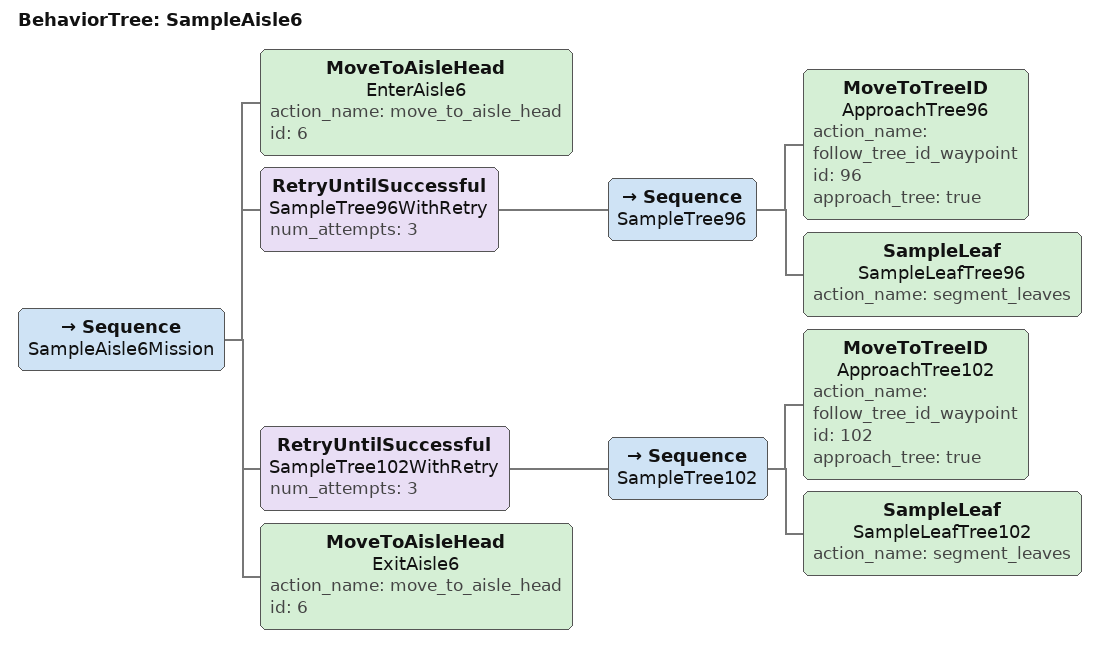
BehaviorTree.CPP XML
<root BTCPP_format="4" schema_location="schemas/amiga_btcpp.xsd">
  <Mission>sample trees 96 and 102 in aisle 6</Mission>
  <BehaviorTree ID="SampleAisle6">
    <Sequence name="SampleAisle6Mission">
      <MoveToAisleHead name="EnterAisle6" action_name="move_to_aisle_head" id="6"/>
      <RetryUntilSuccessful name="SampleTree96WithRetry" num_attempts="3">
        <Sequence name="SampleTree96">
          <MoveToTreeID name="ApproachTree96" action_name="follow_tree_id_waypoint" id="96" approach_tree="true"/>
          <SampleLeaf name="SampleLeafTree96" action_name="segment_leaves"/>
        </Sequence>
      </RetryUntilSuccessful>
      <RetryUntilSuccessful name="SampleTree102WithRetry" num_attempts="3">
        <Sequence name="SampleTree102">
          <MoveToTreeID name="ApproachTree102" action_name="follow_tree_id_waypoint" id="102" approach_tree="true"/>
          <SampleLeaf name="SampleLeafTree102" action_name="segment_leaves"/>
        </Sequence>
      </RetryUntilSuccessful>
      <MoveToAisleHead name="ExitAisle6" action_name="move_to_aisle_head" id="6"/>
    </Sequence>
  </BehaviorTree>
</root>
